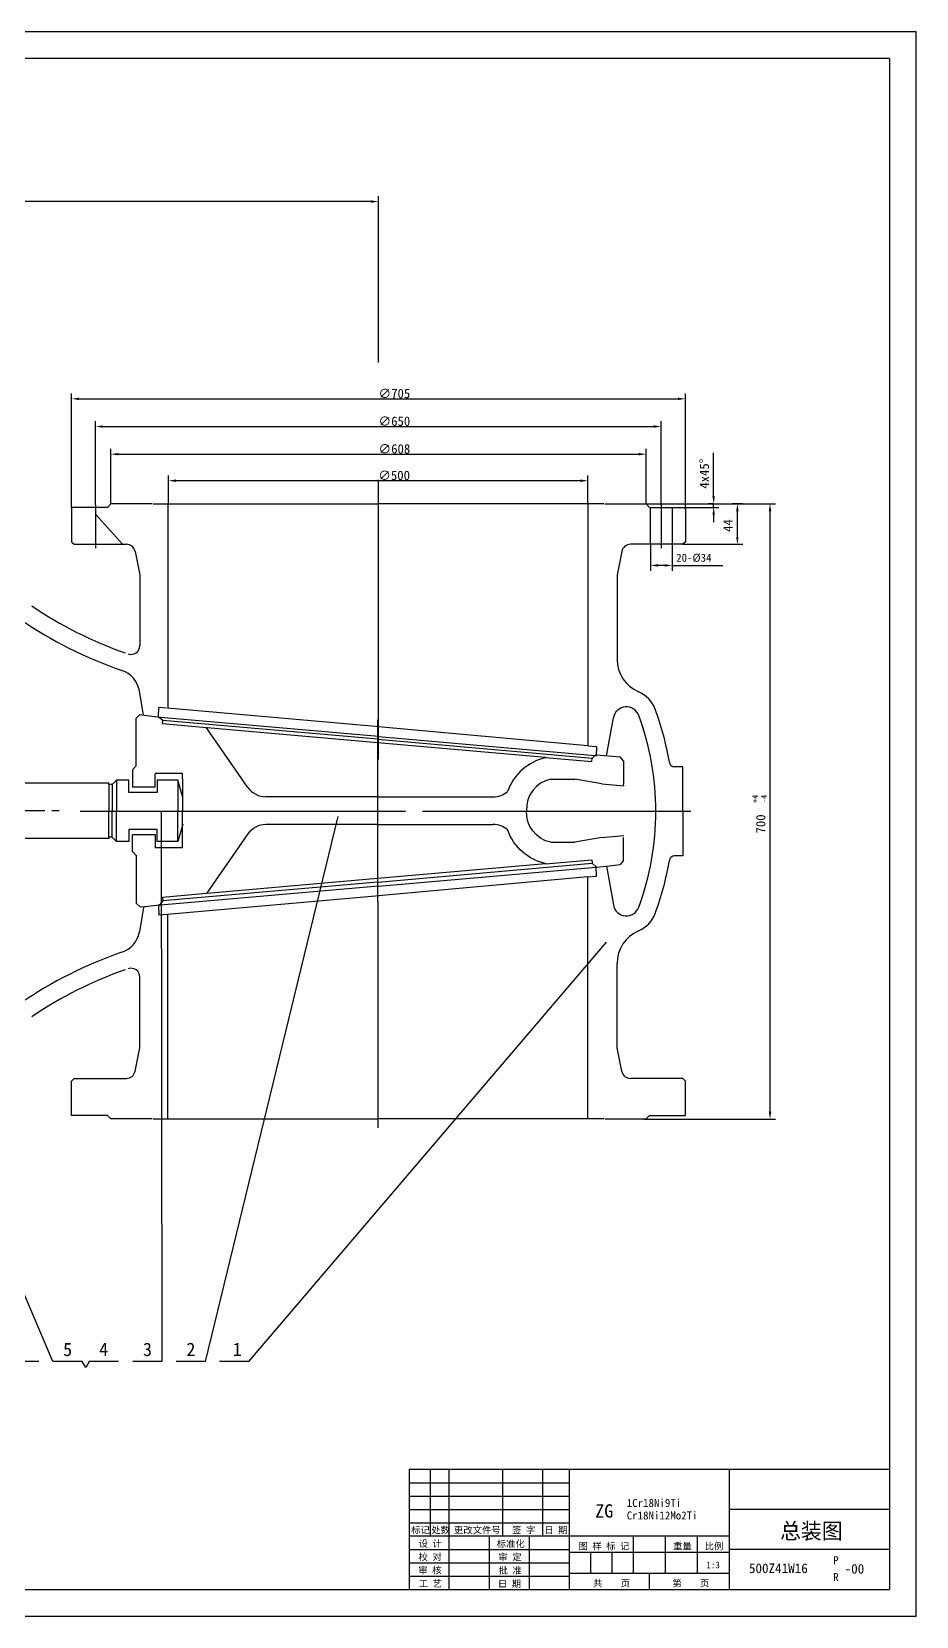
# Model space of a CAD drawing. Header units: metres. Extents: x 0 to 841, y 0 to 594.
# Drawn here: x 510 to 841, y 0 to 594 of the extents above; entities that cross this region are included whole.
import ezdxf

# ---------------------------------------------------------------- set-up
doc = ezdxf.new("R2010")
doc.units = ezdxf.units.M
for name, color, linetype in [('C', 6, 'Continuous'), ('D', 1, 'Continuous'), ('FL', 5, 'Continuous'), ('HA', 5, 'Continuous'), ('T', 7, 'Continuous'), ('TL', 4, 'Continuous')]:
    doc.layers.add(name, color=color, linetype=linetype)

# ---------------------------------------------------------------- blocks, each defined once
blk = doc.blocks.new('TUKUN1')
at = {"layer": 'FL'}
for p, q in [((841, 594), (0, 594)), ((841, 0), (841, 594)), ((659, 30), (659, 55)), ((666, 10), (666, 55)), ((686, 30), (686, 55)), ((701, 30), (701, 55)), ((651, 50), (711, 50)), ((651, 45), (711, 45)), ((651, 40), (711, 40)), ((651, 35), (711, 35)), ((696, 10), (696, 30)), ((651, 25), (711, 25)), ((651, 20), (711, 20)), ((651, 15), (711, 15)), ((0, 0), (841, 0))]:
    blk.add_line(p, q, dxfattribs=at)
at = {"layer": 'TL'}
for p, q in [((831, 584), (25, 584)), ((831, 584), (831, 10)), ((831, 55), (651, 55)), ((651, 55), (651, 10)), ((711, 10), (711, 55)), ((771, 10), (771, 55)), ((831, 40), (771, 40)), ((771, 30), (651, 30)), ((681, 10), (681, 30)), ((735, 16), (735, 30)), ((747, 16), (747, 30)), ((759, 16), (759, 30)), ((711, 24), (771, 24)), ((719, 16), (719, 24)), ((727, 16), (727, 24)), ((831, 25), (771, 25)), ((771, 16), (711, 16)), ((741, 10), (741, 16)), ((0, 10), (831, 10))]:
    blk.add_line(p, q, dxfattribs=at)
at = {"layer": 'T'}
for s, p in [('标记', (651.71, 31.07)), ('处数', (659.22, 31.07)), ('更改文件号', (667.75, 31.07)), ('签 字', (689.53, 31.07)), ('日 期', (701.57, 31.07)), ('校 对', (654.48, 20.99)), ('设 计', (654.5, 25.99)), ('标准化', (683.77, 25.93)), ('审 定', (684.39, 20.93)), ('图 样 标 记', (714.4, 25.04)), ('重量', (749.88, 25.04)), ('比例', (761.7, 25.04)), ('审 核', (654.41, 15.99)), ('批 准', (684.46, 15.93)), ('工 艺', (654.52, 10.99)), ('日 期', (684.18, 10.93)), ('共    页', (719.91, 11.13)), ('第    页', (749.62, 11.13))]:
    blk.add_text(s, height=2.5, dxfattribs=at).set_placement(p)

msp = doc.modelspace()

# ---------------------------------------------------------------- linework, layer by layer
at = {"layer": 'C'}
for p, q in [((533.47, 416.69), (533.47, 400.36)), ((639.45, 368.25), (639.45, 419.96)), ((745.43, 416.69), (745.43, 400.36)), ((639.45, 321.12), (639.45, 368.25)), ((639.27, 268), (639.27, 335.99)), ((514.45, 301.93), (492.41, 301.93)), ((519.74, 301.93), (517.1, 301.93)), ((527.67, 301.75), (649.6, 301.75)), ((655.95, 301.75), (689.58, 301.75)), ((689.58, 301.75), (756.49, 301.75)), ((639.27, 268), (639.27, 183.07))]:
    msp.add_line(p, q, dxfattribs=at)
at = {"layer": 'D'}
for p, q in [((636.65, 530.32), (82.46, 530.32)), ((639.45, 469.96), (639.45, 532.32)), ((524.44, 415.7), (524.44, 458.37)), ((754.45, 414.84), (754.45, 458.37)), ((527.24, 456.37), (751.65, 456.37)), ((533.47, 416.69), (533.47, 447.99)), ((536.27, 445.99), (742.63, 445.99)), ((745.43, 416.69), (745.43, 447.99)), ((539.13, 417.02), (539.13, 437.62)), ((541.93, 435.62), (736.97, 435.62)), ((739.77, 417.02), (739.77, 437.62)), ((765.06, 422.6), (765.06, 436.19)), ((560.76, 417.11), (560.76, 427.69)), ((717.96, 417.02), (717.96, 427.69)), ((715.16, 425.69), (563.56, 425.69)), ((639.45, 419.96), (639.45, 426.02)), ((765.06, 419.8), (765.06, 422.6)), ((739.77, 417.02), (788.19, 417.02)), ((765.06, 417), (763.06, 417)), ((765.06, 415.7), (765.06, 417)), ((775.92, 417), (771.94, 417)), ((754.45, 415.7), (767.06, 415.7)), ((765.06, 412.9), (765.06, 410.1)), ((773.94, 404.64), (773.94, 414.2)), ((786.19, 189.19), (786.19, 414.22)), ((741.42, 401.95), (741.42, 391.93)), ((749.56, 401.84), (749.56, 391.93)), ((753.46, 401.84), (775.94, 401.84)), ((746.76, 393.93), (744.22, 393.93)), ((749.56, 393.93), (768.49, 393.93)), ((558.34, 95.56), (558.09, 301.85)), ((574.62, 95.56), (624.4, 299.8)), ((590.9, 95.56), (724.88, 252.67)), ((738.91, 186.39), (788.19, 186.39)), ((517.42, 95.56), (482.9, 176.16)), ((512.14, 95.56), (501.14, 95.56)), ((528.42, 95.56), (517.42, 95.56)), ((529.74, 93.28), (528.42, 95.56)), ((531.06, 95.56), (529.74, 93.28)), ((542.06, 95.56), (531.06, 95.56)), ((558.34, 95.56), (547.34, 95.56)), ((574.62, 95.56), (563.62, 95.56)), ((590.9, 95.56), (579.9, 95.56))]:
    msp.add_line(p, q, dxfattribs=at)
for points in [[(636.65, 529.85), (636.65, 530.78), (639.45, 530.32)], [(527.24, 456.84), (527.24, 455.91), (524.44, 456.37)], [(751.65, 456.84), (751.65, 455.91), (754.45, 456.37)], [(536.27, 446.46), (536.27, 445.53), (533.47, 445.99)], [(742.63, 446.46), (742.63, 445.53), (745.43, 445.99)], [(541.93, 436.08), (541.93, 435.15), (539.13, 435.62)], [(736.97, 436.08), (736.97, 435.15), (739.77, 435.62)], [(563.56, 426.15), (563.56, 425.22), (560.76, 425.69)], [(715.16, 426.15), (715.16, 425.22), (717.96, 425.69)], [(764.6, 419.8), (765.53, 419.8), (765.06, 417)], [(773.48, 414.2), (774.41, 414.2), (773.94, 417)], [(785.72, 414.22), (786.65, 414.22), (786.19, 417.02)], [(764.6, 412.9), (765.53, 412.9), (765.06, 415.7)], [(773.48, 404.64), (774.41, 404.64), (773.94, 401.84)], [(744.22, 393.47), (744.22, 394.4), (741.42, 393.93)], [(746.76, 393.47), (746.76, 394.4), (749.56, 393.93)], [(785.72, 189.19), (786.65, 189.19), (786.19, 186.39)]]:
    msp.add_solid(points, dxfattribs=at)
at = {"layer": 'HA'}
msp.add_line((533.47, 413.09), (543.56, 401.84), dxfattribs=at)
at = {"layer": 'TL'}
for p, q in [((537.92, 415.7), (539.13, 417.02)), ((554.65, 417.02), (539.13, 417.02)), ((554.98, 417.02), (555.64, 417.02)), ((555.64, 417.02), (560.37, 417.02)), ((560.37, 417.02), (639.34, 417.02)), ((560.47, 416.98), (560.47, 340.38)), ((717.84, 417.02), (639.56, 417.02)), ((723.26, 417.02), (717.84, 417.02)), ((717.96, 416.98), (717.96, 340.38)), ((723.92, 417.02), (723.26, 417.02)), ((724.25, 417.02), (739.77, 417.02)), ((740.98, 415.7), (739.77, 417.02)), ((524.44, 415.7), (524.44, 402.83)), ((537.92, 415.7), (524.44, 415.7)), ((740.98, 415.7), (741.29, 415.7)), ((741.29, 415.7), (749.54, 415.7)), ((741.29, 415.58), (741.29, 401.84)), ((749.54, 415.7), (754.45, 415.7)), ((749.56, 415.58), (749.56, 401.84)), ((754.45, 415.7), (754.45, 402.83)), ((524.44, 402.83), (525.43, 401.84)), ((525.43, 401.84), (545.01, 401.84)), ((548.25, 399.2), (550.03, 390.44)), ((730.65, 399.2), (728.87, 390.44)), ((741.29, 401.84), (733.89, 401.84)), ((749.54, 401.84), (741.29, 401.84)), ((753.46, 401.84), (749.54, 401.84)), ((754.45, 402.83), (753.46, 401.84)), ((550.03, 390.44), (550.03, 363.87)), ((728.87, 390.44), (728.87, 363.87)), ((728.87, 363.87), (728.87, 358.72)), ((550.94, 340.77), (549.85, 346.92)), ((551.45, 337.85), (550.94, 340.77)), ((557.01, 337.04), (557.18, 340.67)), ((559.99, 340.43), (557.18, 340.67)), ((639.77, 333.45), (560.37, 340.39)), ((717.96, 340.38), (717.96, 326.33)), ((549.95, 337.89), (548.63, 336.69)), ((548.63, 318.62), (548.63, 336.69)), ((556.44, 337.09), (549.95, 337.89)), ((551.56, 337.75), (551.45, 337.85)), ((639.45, 329.83), (556.44, 337.09)), ((558.65, 335.76), (557.01, 337.04)), ((639.16, 328.76), (558.65, 335.81)), ((639.04, 327.45), (575.27, 333.03)), ((717.96, 326.33), (639.45, 333.47)), ((724.96, 322.58), (727.47, 336.82)), ((639.16, 328.76), (719.56, 321.73)), ((702.08, 321.95), (639.19, 327.37)), ((639.45, 329.83), (720.71, 322.72)), ((717.96, 326.33), (721.1, 326.05)), ((721.1, 326.05), (720.99, 322.43)), ((731.32, 320.7), (730, 322.14)), ((548.54, 318.62), (547.22, 317.3)), ((547.22, 317.3), (547.22, 310.82)), ((566.06, 315.87), (555.75, 315.87)), ((555.83, 313.97), (555.83, 315.83)), ((566.06, 313.97), (566.06, 315.87)), ((731.32, 320.7), (731.32, 312.1)), ((753.46, 318.48), (750.41, 318.48)), ((753.46, 301.98), (753.46, 318.48)), ((538.36, 312.33), (325.7, 312.33)), ((538.36, 311.83), (538.36, 312.33)), ((538.36, 311.83), (538.36, 301.91)), ((539.68, 311.83), (538.36, 311.83)), ((541.33, 313.48), (539.68, 311.83)), ((539.68, 311.83), (539.68, 301.91)), ((541.33, 313.48), (541.33, 301.91)), ((545.95, 313.48), (541.33, 313.48)), ((545.95, 308.86), (545.95, 313.48)), ((555.83, 310.82), (547.22, 310.82)), ((555.83, 310.82), (555.83, 313.97)), ((564.32, 313.48), (556.51, 313.48)), ((556.51, 313.48), (556.51, 308.86)), ((564.32, 313.48), (564.32, 301.91)), ((566.08, 306.88), (564.32, 313.48)), ((566.06, 313.97), (566.06, 301.9)), ((704.04, 313.84), (712.99, 313.84)), ((723.2, 312.1), (712.99, 313.84)), ((723.2, 312.1), (731.36, 311.27)), ((731.36, 311.27), (731.32, 312.1)), ((556.51, 308.86), (545.95, 308.86)), ((639.19, 307.19), (597.3, 307.19)), ((639.27, 307.17), (682.42, 307.17)), ((538.36, 292.03), (538.36, 301.95)), ((539.68, 292.03), (539.68, 301.95)), ((541.33, 290.38), (541.33, 301.95)), ((564.32, 290.38), (564.32, 301.95)), ((753.46, 301.51), (753.46, 285.01)), ((538.36, 291.54), (325.7, 291.54)), ((539.68, 292.03), (538.36, 292.03)), ((538.36, 292.03), (538.36, 291.54)), ((541.33, 290.38), (539.68, 292.03)), ((556.51, 295), (545.95, 295)), ((545.95, 295), (545.95, 290.38)), ((555.88, 292.96), (547.22, 292.96)), ((547.22, 286.69), (547.22, 292.96)), ((555.83, 292.96), (555.83, 290.02)), ((556.51, 290.38), (556.51, 295)), ((566.08, 296.98), (564.32, 290.38)), ((639.19, 296.8), (597.3, 296.8)), ((639.27, 296.82), (682.42, 296.82)), ((723.2, 291.89), (712.99, 290.14)), ((723.2, 291.89), (731.36, 292.72)), ((731.32, 283.28), (731.32, 291.89)), ((545.95, 290.38), (541.33, 290.38)), ((548.54, 285.37), (547.22, 286.69)), ((548.63, 285.37), (548.63, 267.3)), ((555.83, 290.02), (555.83, 288.11)), ((564.32, 290.38), (556.51, 290.38)), ((704.04, 290.14), (712.99, 290.14)), ((639.16, 275.22), (719.56, 282.26)), ((702.08, 282.04), (639.19, 276.62)), ((639.45, 273.66), (722.46, 280.92)), ((720.99, 281.06), (721.27, 280.82)), ((721.1, 277.44), (720.99, 281.06)), ((722.46, 280.92), (724.92, 281.14)), ((724.92, 281.14), (730, 281.85)), ((724.92, 281.14), (727.47, 266.67)), ((731.32, 283.28), (730, 281.85)), ((753.46, 285.01), (750.41, 285.01)), ((639.45, 273.66), (556.44, 266.4)), ((639.16, 275.22), (558.65, 268.18)), ((639.04, 276.54), (575.27, 270.96)), ((717.96, 277.16), (639.45, 270.02)), ((717.96, 277.16), (721.1, 277.44)), ((717.96, 263.11), (717.96, 277.16)), ((550.26, 265.81), (548.63, 267.3)), ((639.77, 270.05), (560.37, 263.1)), ((550.94, 262.72), (549.85, 256.57)), ((551.84, 266), (550.26, 265.81)), ((551.45, 265.64), (550.94, 262.72)), ((551.84, 266), (551.45, 265.64)), ((556.44, 266.4), (551.84, 266)), ((557.28, 266.74), (557.01, 266.45)), ((557.01, 266.45), (557.18, 262.82)), ((560.37, 263.1), (557.18, 262.82)), ((560.47, 186.51), (560.47, 263.11)), ((717.96, 186.51), (717.96, 263.11)), ((728.87, 239.63), (728.87, 244.77)), ((550.03, 213.05), (550.03, 239.63)), ((728.87, 213.05), (728.87, 239.63)), ((548.25, 204.29), (550.03, 213.05)), ((730.65, 204.29), (728.87, 213.05)), ((524.44, 200.66), (525.43, 201.65)), ((524.44, 187.79), (524.44, 200.66)), ((525.43, 201.65), (545.01, 201.65)), ((741.29, 201.65), (733.89, 201.65)), ((749.54, 201.65), (741.29, 201.65)), ((753.46, 201.65), (749.54, 201.65)), ((754.45, 200.66), (753.46, 201.65)), ((754.45, 187.79), (754.45, 200.66)), ((537.92, 187.79), (524.44, 187.79)), ((537.92, 187.79), (539.13, 186.47)), ((554.65, 186.47), (539.13, 186.47)), ((554.98, 186.47), (555.64, 186.47)), ((555.64, 186.47), (560.4, 186.47)), ((560.4, 186.47), (639.34, 186.47)), ((717.84, 186.47), (639.56, 186.47)), ((723.26, 186.47), (717.84, 186.47)), ((723.92, 186.47), (723.26, 186.47)), ((724.25, 186.47), (739.77, 186.47)), ((740.98, 187.79), (739.77, 186.47)), ((740.98, 187.79), (741.29, 187.79)), ((741.29, 187.79), (749.54, 187.79)), ((749.54, 187.79), (754.45, 187.79))]:
    msp.add_line(p, q, dxfattribs=at)
for points in [[(590.53, 310.73), (574.98, 333.09), (558.54, 334.53), (558.65, 335.76)], [(702.08, 321.95), (719.42, 320.45), (719.53, 321.73), (720.96, 322.93), (721.05, 322.92)], [(721.05, 322.92), (725.68, 322.52)], [(725.68, 322.52), (730, 322.14)], [(555.83, 288.15), (566.06, 288.15), (566.06, 290.02), (566.06, 302.08)], [(590.53, 293.26), (574.98, 270.9), (558.54, 269.46), (558.65, 268.18), (557.45, 266.75), (557.28, 266.74)], [(702.08, 282.04), (719.42, 283.53), (719.53, 282.26), (720.96, 281.06), (720.99, 281.06)]]:
    msp.add_lwpolyline(points, dxfattribs=at)
for points in [[(702.31, 321.91, 0.26), (687.79, 309.15, 0.26)], [(704.04, 313.84, 0.37), (694.92, 301.99, 0.26)], [(704.04, 290.14, -0.37), (694.92, 301.99, -0.26)], [(702.31, 282.08, -0.26), (687.79, 294.84, -0.26)]]:
    msp.add_lwpolyline(points, format="xyb", dxfattribs=at)
for centre, radius, start, end in [((594.76, 504.38), 158.4, 220.2, 251.05), ((545.01, 398.54), 3.3, 11.5, 90), ((733.89, 398.54), 3.3, 90, 168.5), ((594.76, 504.38), 151.8, 235.83, 250.68), ((546.73, 363.87), 3.3, 251.13, 0), ((742.07, 358.72), 13.2, 180, 246.87), ((540.1, 345.21), 9.9, 10, 71.05), ((732.35, 335.96), 11.55, 20.22, 66.87), ((732.35, 335.96), 4.95, 20.22, 170), ((639.45, 301.75), 110.55, 9.57, 20.34), ((639.45, 301.75), 103.95, 0, 20.22), ((750.41, 320.46), 1.98, 189.57, 270), ((597.3, 315.44), 8.25, 214.82, 270), ((682.42, 315.42), 8.25, 270, 310.55), ((639.45, 301.75), 103.95, 339.78, 0), ((597.3, 288.55), 8.25, 90, 145.18), ((682.42, 288.57), 8.25, 49.45, 90), ((639.45, 301.75), 110.55, 339.66, 350.43), ((750.41, 283.03), 1.98, 90, 170.43), ((732.35, 267.53), 4.95, 190, 339.78), ((732.35, 267.53), 11.55, 293.13, 339.78), ((540.1, 258.28), 9.9, 288.95, 350), ((742.07, 244.77), 13.2, 113.13, 180), ((594.76, 99.11), 158.4, 108.95, 139.8), ((594.76, 99.11), 151.8, 109.32, 124.17), ((546.73, 239.63), 3.3, 0, 108.87), ((545.01, 204.95), 3.3, 270, 348.5), ((733.89, 204.95), 3.3, 191.5, 270)]:
    msp.add_arc(centre, radius, start, end, dxfattribs=at)

# ---------------------------------------------------------------- block references
at = {"layer": 'D'}
msp.add_blockref('TUKUN1', (0, 0), dxfattribs=at)

# ---------------------------------------------------------------- texts
for s, height, p in [('4x45%%d', 3.5, (763.31, 422.69)), ('44', 3.5, (772.19, 406.5)), ('+4', 2.1, (781.64, 304.91)), ('-4', 2.1, (784.93, 304.91)), ('700', 3.5, (784.44, 293.46))]:
    msp.add_text(s, height=height, rotation=90, dxfattribs=at).set_placement(p)
for s, height, p in [('20-%%C34', 3, (751.01, 395.3)), ('5', 5, (521.26, 97.56)), ('4', 5, (534.78, 97.56)), ('3', 5, (551.18, 97.56)), ('2', 5, (567.46, 97.56)), ('1', 5, (584.81, 97.56)), ('ZG', 5, (720.67, 37)), ('1Cr18Ni9Ti', 3, (732.5, 41)), ('Cr18Ni12Mo2Ti', 3, (732.5, 36.3)), ('总装图', 6, (789.97, 29)), ('1:3', 2.5, (762.32, 18)), ('500Z41W16', 3.6, (778.29, 16.2)), ('P', 3, (809.88, 19.52)), ('-00', 3.6, (814.14, 16.01)), ('R', 3, (809.88, 13.2))]:
    msp.add_text(s, height=height, dxfattribs=at).set_placement(p)
at = {"layer": 'D', "char_height": 3.5, "attachment_point": 1}
for s, insert in [('\\A1;∅705', (639.45, 460.12)), ('\\A1;∅650', (639.45, 449.74)), ('\\A1;∅608', (639.45, 439.37)), ('\\A1;∅500', (639.36, 429.44))]:
    msp.add_mtext(s, dxfattribs=dict(at, insert=insert))

doc.saveas('drawing.dxf')
